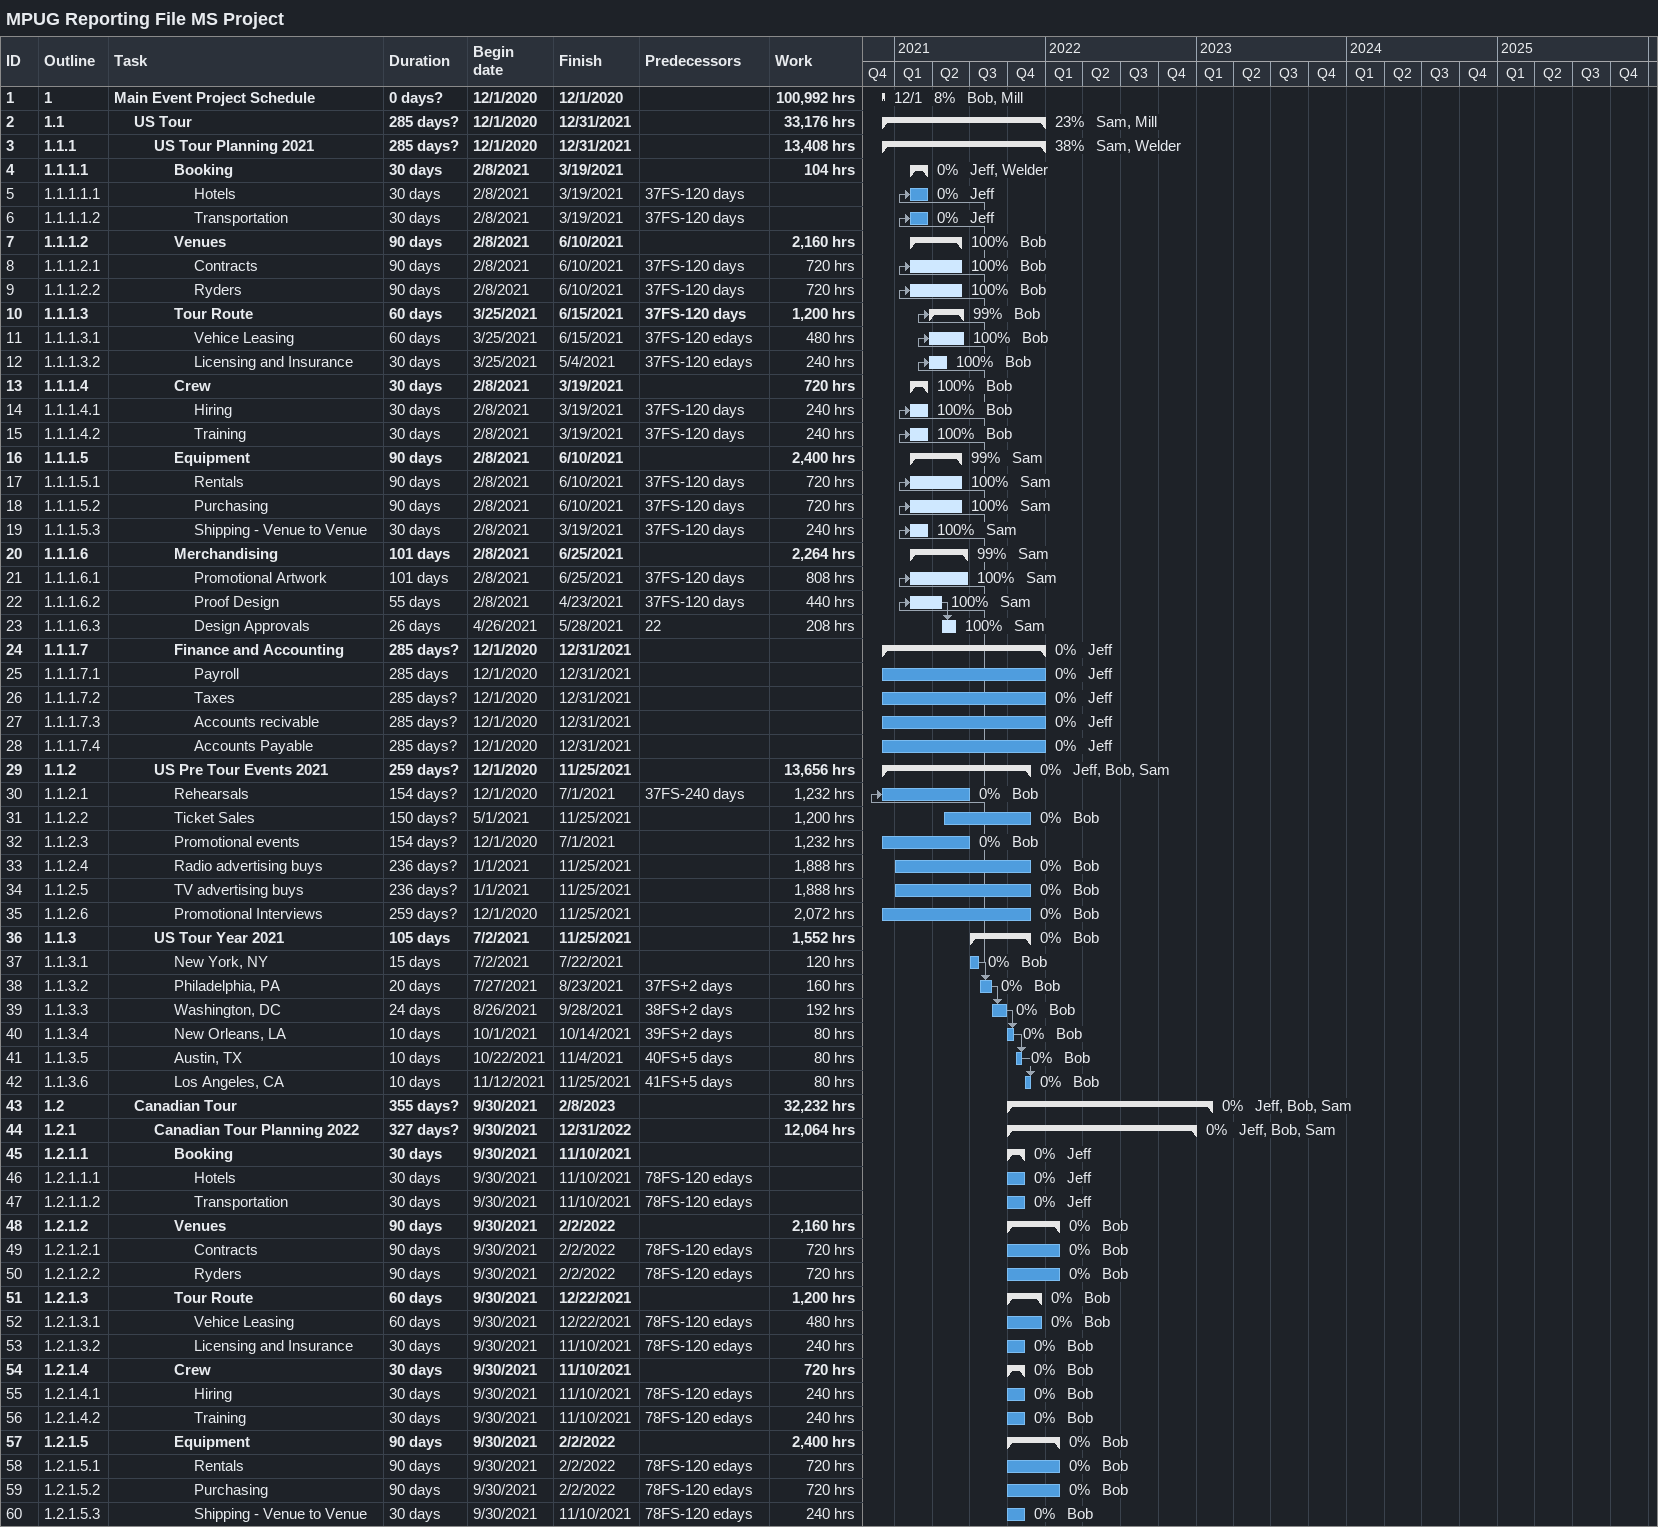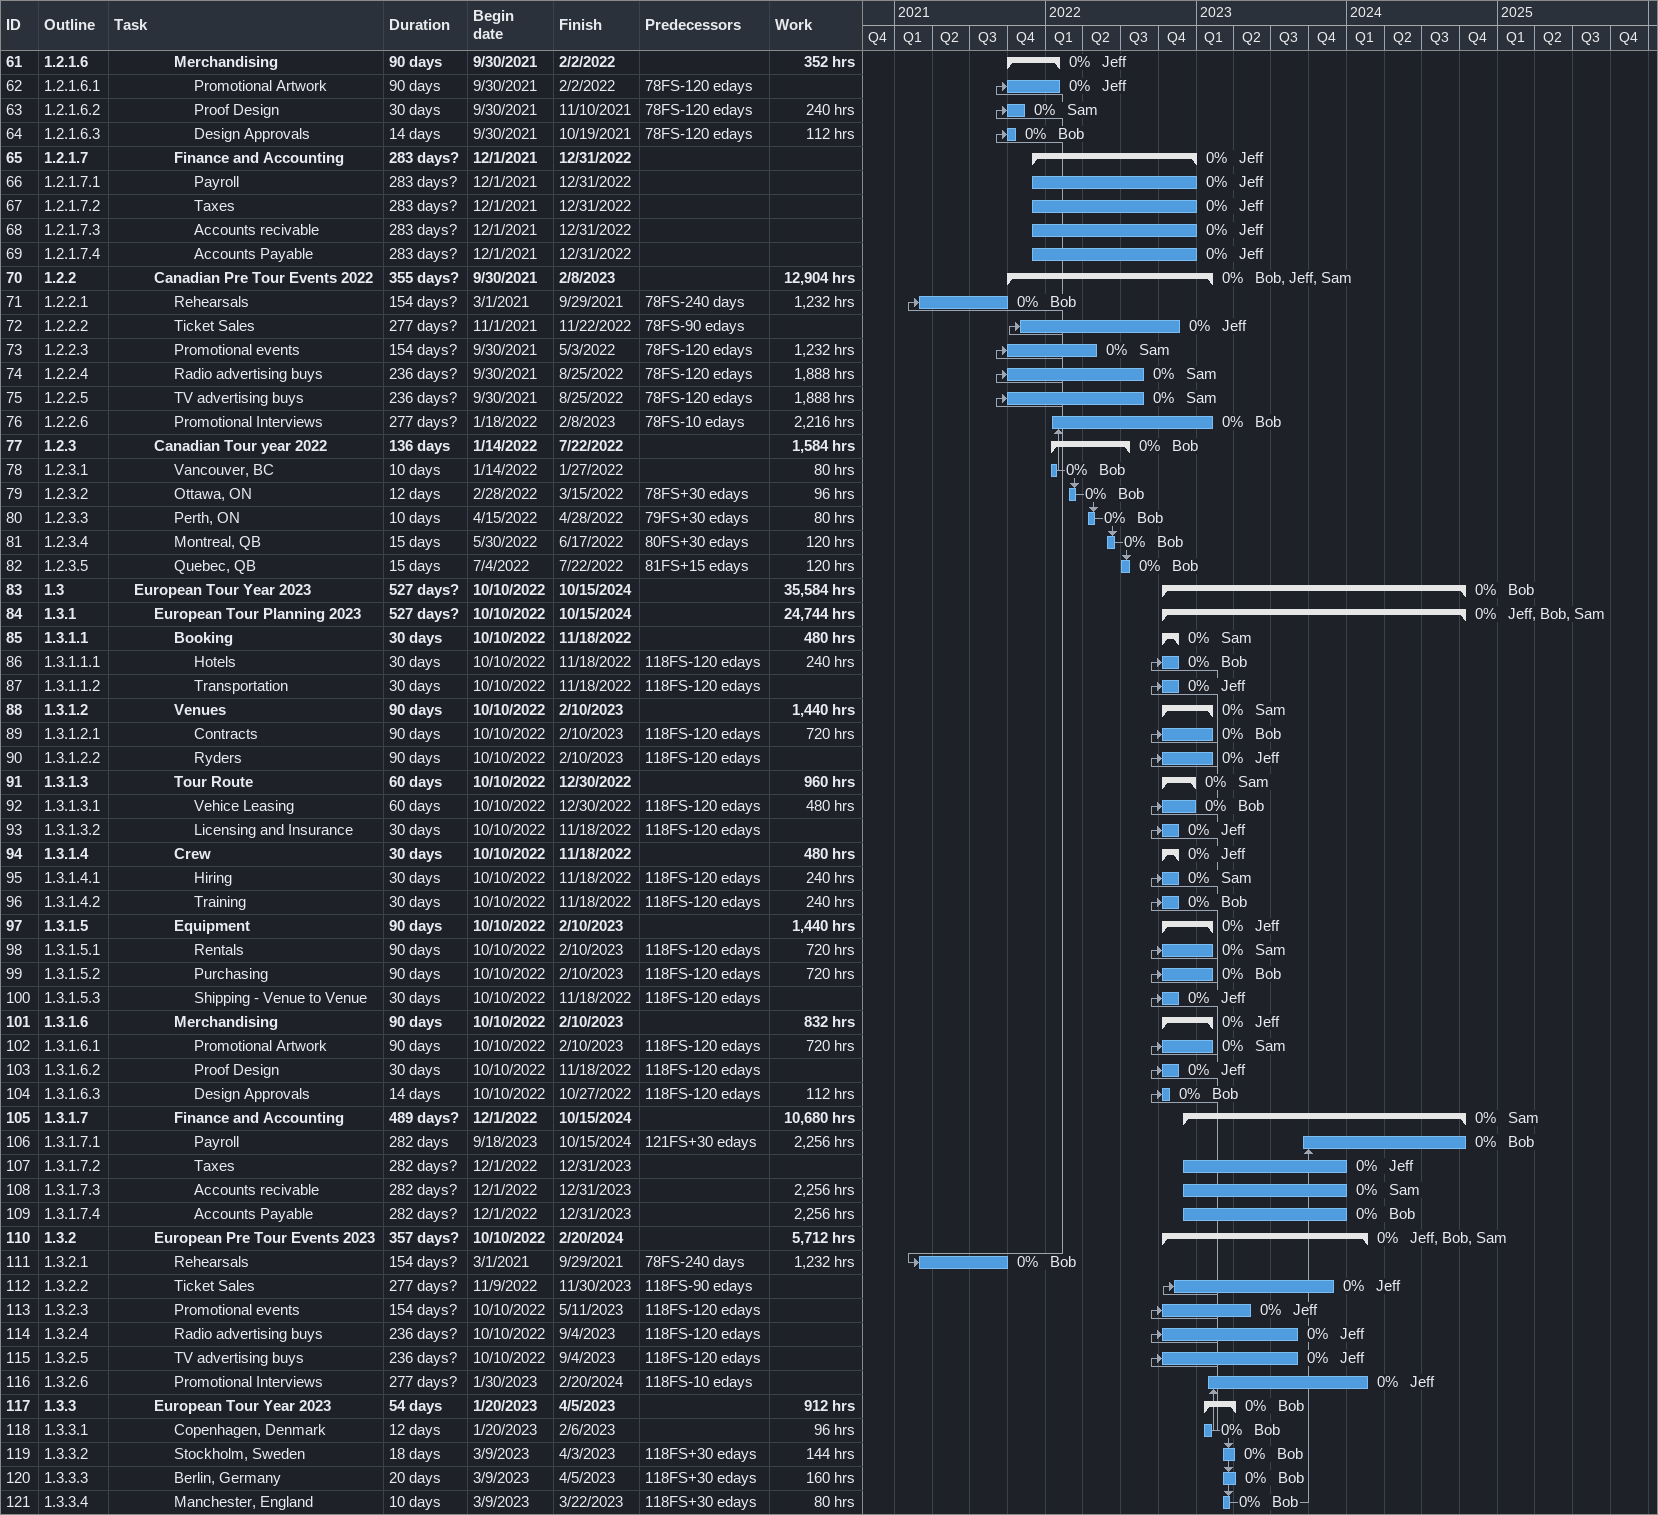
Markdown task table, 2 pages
MPUG Reporting File MS Project

| ID | WBS | Task | Duration | Start | Finish | Predecessors | Resources | % complete | Work (h) |
|---|---|---|---|---|---|---|---|---|---|
| 1 | 1 | **Main Event Project Schedule** | 0d? | 2020-12-01 | 2020-12-01 |  | Bob, Mill | 8 | 100992 |
| 2 | 1.1 | **US Tour** | 285d? | 2020-12-01 | 2021-12-31 |  | Sam, Mill | 23 | 33176 |
| 3 | 1.1.1 | **US Tour Planning 2021** | 285d? | 2020-12-01 | 2021-12-31 |  | Sam, Welder | 38 | 13408 |
| 4 | 1.1.1.1 | **Booking** | 30d | 2021-02-08 | 2021-03-19 |  | Jeff, Welder | 0 | 104 |
| 5 | 1.1.1.1.1 | Hotels | 30d | 2021-02-08 | 2021-03-19 | 37FS-120d | Jeff | 0 |  |
| 6 | 1.1.1.1.2 | Transportation | 30d | 2021-02-08 | 2021-03-19 | 37FS-120d | Jeff | 0 |  |
| 7 | 1.1.1.2 | **Venues** | 90d | 2021-02-08 | 2021-06-10 |  | Bob | 100 | 2160 |
| 8 | 1.1.1.2.1 | Contracts | 90d | 2021-02-08 | 2021-06-10 | 37FS-120d | Bob | 100 | 720 |
| 9 | 1.1.1.2.2 | Ryders | 90d | 2021-02-08 | 2021-06-10 | 37FS-120d | Bob | 100 | 720 |
| 10 | 1.1.1.3 | **Tour Route** | 60d | 2021-03-25 | 2021-06-15 | 37FS-120d | Bob | 99 | 1200 |
| 11 | 1.1.1.3.1 | Vehice Leasing | 60d | 2021-03-25 | 2021-06-15 | 37FS-120ed | Bob | 100 | 480 |
| 12 | 1.1.1.3.2 | Licensing and Insurance | 30d | 2021-03-25 | 2021-05-04 | 37FS-120ed | Bob | 100 | 240 |
| 13 | 1.1.1.4 | **Crew** | 30d | 2021-02-08 | 2021-03-19 |  | Bob | 100 | 720 |
| 14 | 1.1.1.4.1 | Hiring | 30d | 2021-02-08 | 2021-03-19 | 37FS-120d | Bob | 100 | 240 |
| 15 | 1.1.1.4.2 | Training | 30d | 2021-02-08 | 2021-03-19 | 37FS-120d | Bob | 100 | 240 |
| 16 | 1.1.1.5 | **Equipment** | 90d | 2021-02-08 | 2021-06-10 |  | Sam | 99 | 2400 |
| 17 | 1.1.1.5.1 | Rentals | 90d | 2021-02-08 | 2021-06-10 | 37FS-120d | Sam | 100 | 720 |
| 18 | 1.1.1.5.2 | Purchasing | 90d | 2021-02-08 | 2021-06-10 | 37FS-120d | Sam | 100 | 720 |
| 19 | 1.1.1.5.3 | Shipping - Venue to Venue | 30d | 2021-02-08 | 2021-03-19 | 37FS-120d | Sam | 100 | 240 |
| 20 | 1.1.1.6 | **Merchandising** | 101d | 2021-02-08 | 2021-06-25 |  | Sam | 99 | 2264 |
| 21 | 1.1.1.6.1 | Promotional Artwork | 101d | 2021-02-08 | 2021-06-25 | 37FS-120d | Sam | 100 | 808 |
| 22 | 1.1.1.6.2 | Proof Design | 55d | 2021-02-08 | 2021-04-23 | 37FS-120d | Sam | 100 | 440 |
| 23 | 1.1.1.6.3 | Design Approvals | 26d | 2021-04-26 | 2021-05-28 | 22 | Sam | 100 | 208 |
| 24 | 1.1.1.7 | **Finance and Accounting** | 285d? | 2020-12-01 | 2021-12-31 |  | Jeff | 0 |  |
| 25 | 1.1.1.7.1 | Payroll | 285d | 2020-12-01 | 2021-12-31 |  | Jeff | 0 |  |
| 26 | 1.1.1.7.2 | Taxes | 285d? | 2020-12-01 | 2021-12-31 |  | Jeff | 0 |  |
| 27 | 1.1.1.7.3 | Accounts recivable | 285d? | 2020-12-01 | 2021-12-31 |  | Jeff | 0 |  |
| 28 | 1.1.1.7.4 | Accounts Payable | 285d? | 2020-12-01 | 2021-12-31 |  | Jeff | 0 |  |
| 29 | 1.1.2 | **US Pre Tour Events 2021** | 259d? | 2020-12-01 | 2021-11-25 |  | Jeff, Bob, Sam | 0 | 13656 |
| 30 | 1.1.2.1 | Rehearsals | 154d? | 2020-12-01 | 2021-07-01 | 37FS-240d | Bob | 0 | 1232 |
| 31 | 1.1.2.2 | Ticket Sales | 150d? | 2021-05-01 | 2021-11-25 |  | Bob | 0 | 1200 |
| 32 | 1.1.2.3 | Promotional events | 154d? | 2020-12-01 | 2021-07-01 |  | Bob | 0 | 1232 |
| 33 | 1.1.2.4 | Radio advertising buys | 236d? | 2021-01-01 | 2021-11-25 |  | Bob | 0 | 1888 |
| 34 | 1.1.2.5 | TV advertising buys | 236d? | 2021-01-01 | 2021-11-25 |  | Bob | 0 | 1888 |
| 35 | 1.1.2.6 | Promotional Interviews | 259d? | 2020-12-01 | 2021-11-25 |  | Bob | 0 | 2072 |
| 36 | 1.1.3 | **US Tour Year 2021** | 105d | 2021-07-02 | 2021-11-25 |  | Bob | 0 | 1552 |
| 37 | 1.1.3.1 | New York, NY | 15d | 2021-07-02 | 2021-07-22 |  | Bob | 0 | 120 |
| 38 | 1.1.3.2 | Philadelphia, PA | 20d | 2021-07-27 | 2021-08-23 | 37FS+2d | Bob | 0 | 160 |
| 39 | 1.1.3.3 | Washington, DC | 24d | 2021-08-26 | 2021-09-28 | 38FS+2d | Bob | 0 | 192 |
| 40 | 1.1.3.4 | New Orleans, LA | 10d | 2021-10-01 | 2021-10-14 | 39FS+2d | Bob | 0 | 80 |
| 41 | 1.1.3.5 | Austin, TX | 10d | 2021-10-22 | 2021-11-04 | 40FS+5d | Bob | 0 | 80 |
| 42 | 1.1.3.6 | Los Angeles, CA | 10d | 2021-11-12 | 2021-11-25 | 41FS+5d | Bob | 0 | 80 |
| 43 | 1.2 | **Canadian Tour** | 355d? | 2021-09-30 | 2023-02-08 |  | Jeff, Bob, Sam | 0 | 32232 |
| 44 | 1.2.1 | **Canadian Tour Planning 2022** | 327d? | 2021-09-30 | 2022-12-31 |  | Jeff, Bob, Sam | 0 | 12064 |
| 45 | 1.2.1.1 | **Booking** | 30d | 2021-09-30 | 2021-11-10 |  | Jeff | 0 |  |
| 46 | 1.2.1.1.1 | Hotels | 30d | 2021-09-30 | 2021-11-10 | 78FS-120ed | Jeff | 0 |  |
| 47 | 1.2.1.1.2 | Transportation | 30d | 2021-09-30 | 2021-11-10 | 78FS-120ed | Jeff | 0 |  |
| 48 | 1.2.1.2 | **Venues** | 90d | 2021-09-30 | 2022-02-02 |  | Bob | 0 | 2160 |
| 49 | 1.2.1.2.1 | Contracts | 90d | 2021-09-30 | 2022-02-02 | 78FS-120ed | Bob | 0 | 720 |
| 50 | 1.2.1.2.2 | Ryders | 90d | 2021-09-30 | 2022-02-02 | 78FS-120ed | Bob | 0 | 720 |
| 51 | 1.2.1.3 | **Tour Route** | 60d | 2021-09-30 | 2021-12-22 |  | Bob | 0 | 1200 |
| 52 | 1.2.1.3.1 | Vehice Leasing | 60d | 2021-09-30 | 2021-12-22 | 78FS-120ed | Bob | 0 | 480 |
| 53 | 1.2.1.3.2 | Licensing and Insurance | 30d | 2021-09-30 | 2021-11-10 | 78FS-120ed | Bob | 0 | 240 |
| 54 | 1.2.1.4 | **Crew** | 30d | 2021-09-30 | 2021-11-10 |  | Bob | 0 | 720 |
| 55 | 1.2.1.4.1 | Hiring | 30d | 2021-09-30 | 2021-11-10 | 78FS-120ed | Bob | 0 | 240 |
| 56 | 1.2.1.4.2 | Training | 30d | 2021-09-30 | 2021-11-10 | 78FS-120ed | Bob | 0 | 240 |
| 57 | 1.2.1.5 | **Equipment** | 90d | 2021-09-30 | 2022-02-02 |  | Bob | 0 | 2400 |
| 58 | 1.2.1.5.1 | Rentals | 90d | 2021-09-30 | 2022-02-02 | 78FS-120ed | Bob | 0 | 720 |
| 59 | 1.2.1.5.2 | Purchasing | 90d | 2021-09-30 | 2022-02-02 | 78FS-120ed | Bob | 0 | 720 |
| 60 | 1.2.1.5.3 | Shipping - Venue to Venue | 30d | 2021-09-30 | 2021-11-10 | 78FS-120ed | Bob | 0 | 240 |
| 61 | 1.2.1.6 | **Merchandising** | 90d | 2021-09-30 | 2022-02-02 |  | Jeff | 0 | 352 |
| 62 | 1.2.1.6.1 | Promotional Artwork | 90d | 2021-09-30 | 2022-02-02 | 78FS-120ed | Jeff | 0 |  |
| 63 | 1.2.1.6.2 | Proof Design | 30d | 2021-09-30 | 2021-11-10 | 78FS-120ed | Sam | 0 | 240 |
| 64 | 1.2.1.6.3 | Design Approvals | 14d | 2021-09-30 | 2021-10-19 | 78FS-120ed | Bob | 0 | 112 |
| 65 | 1.2.1.7 | **Finance and Accounting** | 283d? | 2021-12-01 | 2022-12-31 |  | Jeff | 0 |  |
| 66 | 1.2.1.7.1 | Payroll | 283d? | 2021-12-01 | 2022-12-31 |  | Jeff | 0 |  |
| 67 | 1.2.1.7.2 | Taxes | 283d? | 2021-12-01 | 2022-12-31 |  | Jeff | 0 |  |
| 68 | 1.2.1.7.3 | Accounts recivable | 283d? | 2021-12-01 | 2022-12-31 |  | Jeff | 0 |  |
| 69 | 1.2.1.7.4 | Accounts Payable | 283d? | 2021-12-01 | 2022-12-31 |  | Jeff | 0 |  |
| 70 | 1.2.2 | **Canadian Pre Tour Events 2022** | 355d? | 2021-09-30 | 2023-02-08 |  | Bob, Jeff, Sam | 0 | 12904 |
| 71 | 1.2.2.1 | Rehearsals | 154d? | 2021-03-01 | 2021-09-29 | 78FS-240d | Bob | 0 | 1232 |
| 72 | 1.2.2.2 | Ticket Sales | 277d? | 2021-11-01 | 2022-11-22 | 78FS-90ed | Jeff | 0 |  |
| 73 | 1.2.2.3 | Promotional events | 154d? | 2021-09-30 | 2022-05-03 | 78FS-120ed | Sam | 0 | 1232 |
| 74 | 1.2.2.4 | Radio advertising buys | 236d? | 2021-09-30 | 2022-08-25 | 78FS-120ed | Sam | 0 | 1888 |
| 75 | 1.2.2.5 | TV advertising buys | 236d? | 2021-09-30 | 2022-08-25 | 78FS-120ed | Sam | 0 | 1888 |
| 76 | 1.2.2.6 | Promotional Interviews | 277d? | 2022-01-18 | 2023-02-08 | 78FS-10ed | Bob | 0 | 2216 |
| 77 | 1.2.3 | **Canadian Tour year 2022** | 136d | 2022-01-14 | 2022-07-22 |  | Bob | 0 | 1584 |
| 78 | 1.2.3.1 | Vancouver, BC | 10d | 2022-01-14 | 2022-01-27 |  | Bob | 0 | 80 |
| 79 | 1.2.3.2 | Ottawa, ON | 12d | 2022-02-28 | 2022-03-15 | 78FS+30ed | Bob | 0 | 96 |
| 80 | 1.2.3.3 | Perth, ON | 10d | 2022-04-15 | 2022-04-28 | 79FS+30ed | Bob | 0 | 80 |
| 81 | 1.2.3.4 | Montreal, QB | 15d | 2022-05-30 | 2022-06-17 | 80FS+30ed | Bob | 0 | 120 |
| 82 | 1.2.3.5 | Quebec, QB | 15d | 2022-07-04 | 2022-07-22 | 81FS+15ed | Bob | 0 | 120 |
| 83 | 1.3 | **European Tour Year 2023** | 527d? | 2022-10-10 | 2024-10-15 |  | Bob | 0 | 35584 |
| 84 | 1.3.1 | **European Tour Planning 2023** | 527d? | 2022-10-10 | 2024-10-15 |  | Jeff, Bob, Sam | 0 | 24744 |
| 85 | 1.3.1.1 | **Booking** | 30d | 2022-10-10 | 2022-11-18 |  | Sam | 0 | 480 |
| 86 | 1.3.1.1.1 | Hotels | 30d | 2022-10-10 | 2022-11-18 | 118FS-120ed | Bob | 0 | 240 |
| 87 | 1.3.1.1.2 | Transportation | 30d | 2022-10-10 | 2022-11-18 | 118FS-120ed | Jeff | 0 |  |
| 88 | 1.3.1.2 | **Venues** | 90d | 2022-10-10 | 2023-02-10 |  | Sam | 0 | 1440 |
| 89 | 1.3.1.2.1 | Contracts | 90d | 2022-10-10 | 2023-02-10 | 118FS-120ed | Bob | 0 | 720 |
| 90 | 1.3.1.2.2 | Ryders | 90d | 2022-10-10 | 2023-02-10 | 118FS-120ed | Jeff | 0 |  |
| 91 | 1.3.1.3 | **Tour Route** | 60d | 2022-10-10 | 2022-12-30 |  | Sam | 0 | 960 |
| 92 | 1.3.1.3.1 | Vehice Leasing | 60d | 2022-10-10 | 2022-12-30 | 118FS-120ed | Bob | 0 | 480 |
| 93 | 1.3.1.3.2 | Licensing and Insurance | 30d | 2022-10-10 | 2022-11-18 | 118FS-120ed | Jeff | 0 |  |
| 94 | 1.3.1.4 | **Crew** | 30d | 2022-10-10 | 2022-11-18 |  | Jeff | 0 | 480 |
| 95 | 1.3.1.4.1 | Hiring | 30d | 2022-10-10 | 2022-11-18 | 118FS-120ed | Sam | 0 | 240 |
| 96 | 1.3.1.4.2 | Training | 30d | 2022-10-10 | 2022-11-18 | 118FS-120ed | Bob | 0 | 240 |
| 97 | 1.3.1.5 | **Equipment** | 90d | 2022-10-10 | 2023-02-10 |  | Jeff | 0 | 1440 |
| 98 | 1.3.1.5.1 | Rentals | 90d | 2022-10-10 | 2023-02-10 | 118FS-120ed | Sam | 0 | 720 |
| 99 | 1.3.1.5.2 | Purchasing | 90d | 2022-10-10 | 2023-02-10 | 118FS-120ed | Bob | 0 | 720 |
| 100 | 1.3.1.5.3 | Shipping - Venue to Venue | 30d | 2022-10-10 | 2022-11-18 | 118FS-120ed | Jeff | 0 |  |
| 101 | 1.3.1.6 | **Merchandising** | 90d | 2022-10-10 | 2023-02-10 |  | Jeff | 0 | 832 |
| 102 | 1.3.1.6.1 | Promotional Artwork | 90d | 2022-10-10 | 2023-02-10 | 118FS-120ed | Sam | 0 | 720 |
| 103 | 1.3.1.6.2 | Proof Design | 30d | 2022-10-10 | 2022-11-18 | 118FS-120ed | Jeff | 0 |  |
| 104 | 1.3.1.6.3 | Design Approvals | 14d | 2022-10-10 | 2022-10-27 | 118FS-120ed | Bob | 0 | 112 |
| 105 | 1.3.1.7 | **Finance and Accounting** | 489d? | 2022-12-01 | 2024-10-15 |  | Sam | 0 | 10680 |
| 106 | 1.3.1.7.1 | Payroll | 282d | 2023-09-18 | 2024-10-15 | 121FS+30ed | Bob | 0 | 2256 |
| 107 | 1.3.1.7.2 | Taxes | 282d? | 2022-12-01 | 2023-12-31 |  | Jeff | 0 |  |
| 108 | 1.3.1.7.3 | Accounts recivable | 282d? | 2022-12-01 | 2023-12-31 |  | Sam | 0 | 2256 |
| 109 | 1.3.1.7.4 | Accounts Payable | 282d? | 2022-12-01 | 2023-12-31 |  | Bob | 0 | 2256 |
| 110 | 1.3.2 | **European Pre Tour Events 2023** | 357d? | 2022-10-10 | 2024-02-20 |  | Jeff, Bob, Sam | 0 | 5712 |
| 111 | 1.3.2.1 | Rehearsals | 154d? | 2021-03-01 | 2021-09-29 | 78FS-240d | Bob | 0 | 1232 |
| 112 | 1.3.2.2 | Ticket Sales | 277d? | 2022-11-09 | 2023-11-30 | 118FS-90ed | Jeff | 0 |  |
| 113 | 1.3.2.3 | Promotional events | 154d? | 2022-10-10 | 2023-05-11 | 118FS-120ed | Jeff | 0 |  |
| 114 | 1.3.2.4 | Radio advertising buys | 236d? | 2022-10-10 | 2023-09-04 | 118FS-120ed | Jeff | 0 |  |
| 115 | 1.3.2.5 | TV advertising buys | 236d? | 2022-10-10 | 2023-09-04 | 118FS-120ed | Jeff | 0 |  |
| 116 | 1.3.2.6 | Promotional Interviews | 277d? | 2023-01-30 | 2024-02-20 | 118FS-10ed | Jeff | 0 |  |
| 117 | 1.3.3 | **European Tour Year 2023** | 54d | 2023-01-20 | 2023-04-05 |  | Bob | 0 | 912 |
| 118 | 1.3.3.1 | Copenhagen, Denmark | 12d | 2023-01-20 | 2023-02-06 |  | Bob | 0 | 96 |
| 119 | 1.3.3.2 | Stockholm, Sweden | 18d | 2023-03-09 | 2023-04-03 | 118FS+30ed | Bob | 0 | 144 |
| 120 | 1.3.3.3 | Berlin, Germany | 20d | 2023-03-09 | 2023-04-05 | 118FS+30ed | Bob | 0 | 160 |
| 121 | 1.3.3.4 | Manchester, England | 10d | 2023-03-09 | 2023-03-22 | 118FS+30ed | Bob | 0 | 80 |
